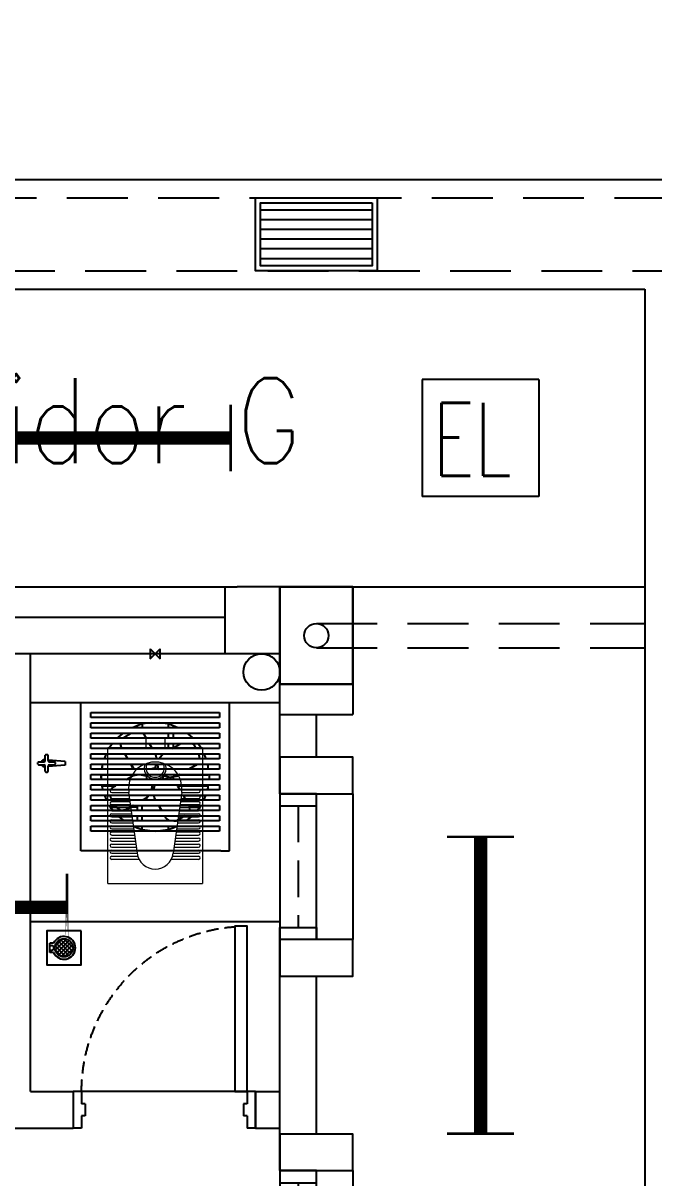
# Model space of a CAD drawing. Header units: inches. Extents: x 16928 to 514628, y -1471 to 241387.
# Drawn here: x 69508 to 72101, y 35455 to 40204 of the extents above; entities that cross this region are included whole.
import ezdxf

# ---------------------------------------------------------------- set-up
doc = ezdxf.new("R2010")
doc.units = ezdxf.units.IN
doc.header["$MEASUREMENT"] = 0
for name, pattern in [('DASHED', [0.75, 0.5, -0.25]), ('DASHED2', [0.375, 0.25, -0.125]), ('HIDDEN', [0.375, 0.25, -0.125])]:
    doc.linetypes.add(name, pattern=pattern)
doc.layers.add('COLUMN', color=8, linetype='Continuous', lineweight=30)
doc.layers.add('DETAIL', color=8, linetype='Continuous', lineweight=20)
for name, color, linetype in [('DOOR', 2, 'Continuous'), ('DOWNPIPE', 8, 'Continuous'), ('drain', 8, 'Continuous'), ('dxt_text', 4, 'Continuous'), ('Edges', 7, 'Continuous'), ('ELECT', 6, 'Continuous'), ('FITTING', 8, 'Continuous'), ('FIXT', 8, 'Continuous'), ('LW', 2, 'Continuous'), ('MSGRATING', 8, 'Continuous'), ('ORIGIN', 8, 'Continuous'), ('SAN', 8, 'Continuous'), ('SANITARY', 8, 'Continuous'), ('WALL', 1, 'Continuous'), ('WIN', 9, 'Continuous')]:
    doc.layers.add(name, color=color, linetype=linetype)
doc.styles.add('LAILA', font='romans.shx', dxfattribs={"width": 0.85})
doc.styles.add('ROMANS', font='ROMANS', dxfattribs={"width": 0.7})

# ---------------------------------------------------------------- blocks, each defined once
blk = doc.blocks.new('W22')
at = {"layer": 'LW', "color": 2}
blk.add_line((-2456199, -908620.8), (-2456199, -908020.8), dxfattribs=at)
at = {"layer": 'WALL'}
for points in [[(-2456499, -908020.8), (-2456499, -907870.8), (-2456199, -907870.8), (-2456199, -908020.8)], [(-2456499, -908770.8), (-2456499, -908620.8), (-2456199, -908620.8), (-2456199, -908770.8)]]:
    blk.add_lwpolyline(points, close=True, dxfattribs=at)
at = {"layer": 'WIN', "linetype": 'HIDDEN', "ltscale": 600}
blk.add_line((-2456424, -908570.8), (-2456424, -908070.8), dxfattribs=at)
at = {"layer": 'WIN'}
blk.add_line((-2456499, -908570.8), (-2456349, -908570.8), dxfattribs=at)
blk.add_lwpolyline([(-2456349, -908020.8), (-2456349, -908620.8), (-2456499, -908620.8), (-2456499, -908020.8)], dxfattribs=at)
blk.add_lwpolyline([(-2456349, -908070.8), (-2456349, -908020.8), (-2456499, -908020.8), (-2456499, -908070.8)], close=True, dxfattribs=at)
blk = doc.blocks.new('*X48')
at = {"color": 0}
for p, q in [((89.8532, 61.1977), (89.9009, 61.2454)), ((89.8534, 61.2155), (89.8831, 61.2453)), ((89.8584, 61.1852), (89.9135, 61.2403)), ((89.9308, 61.1956), (89.8815, 61.2449)), ((89.9319, 61.2122), (89.8981, 61.2459)), ((89.8892, 61.1665), (89.8524, 61.2033)), ((89.905, 61.1684), (89.8544, 61.219)), ((89.9165, 61.1745), (89.8605, 61.2306)), ((89.8666, 61.1757), (89.9229, 61.2321)), ((89.9252, 61.1836), (89.8695, 61.2392)), ((89.8777, 61.1691), (89.9295, 61.221)), ((89.8926, 61.1664), (89.9323, 61.2061))]:
    blk.add_line(p, q, dxfattribs=at)
blk = doc.blocks.new('TAB')
at = {"layer": 'FIXT'}
for p, q in [((-186, 12.5), (-70, 22.2)), ((-186, -12.5), (-186, 12.5)), ((-120, 5), (-120, -5)), ((-80, 10), (-115, 10)), ((-70, 55), (-70, 20)), ((-55, 60), (-65, 60)), ((-50, 55), (-50, 20)), ((-50, 23.8), (-46, 24.2)), ((-5, 10), (-40, 10)), ((0, 5), (0, -5)), ((-186, -12.5), (-70, -22.2)), ((-80, -10), (-115, -10)), ((-70, -20), (-70, -55)), ((-55, -60), (-65, -60)), ((-50, -20), (-50, -55)), ((-50, -23.8), (-46, -24.2)), ((-5, -10), (-40, -10))]:
    blk.add_line(p, q, dxfattribs=at)
for centre, radius, start, end in [((-115, 5), 5, 90, 180), ((-80, 20), 10, 270, 0), ((-65, 55), 5, 90, 180), ((-55, 55), 5, 0, 90), ((-40, 20), 10, 180, 270), ((-46, 0), 24.2, 24.44334, 90), ((-5, 5), 5, 0, 90), ((-115, -5), 5, 180, 270), ((-80, -20), 10, 0, 90), ((-65, -55), 5, 180, 270), ((-55, -55), 5, 270, 0), ((-40, -20), 10, 90, 180), ((-46, 0), 24.2, 270, 335.55666), ((-5, -5), 5, 270, 0)]:
    blk.add_arc(centre, radius, start, end, dxfattribs=at)
blk = doc.blocks.new('TAP1-P')
at = {"layer": 'FIXT', "rotation": 90}
blk.add_blockref('TAB', (0, 0), dxfattribs=at)
blk = doc.blocks.new('TAP(C)')
at = {"layer": 'WALL', "xscale": -0.599999999973992, "yscale": 0.5999999999767169, "zscale": 0.5999999999999999, "rotation": 269.9999000484524}
blk.add_blockref('TAP1-P', (0, 0), dxfattribs=at)
blk = doc.blocks.new('WC1')
at = {"layer": 'DETAIL', "color": 8}
for p, q in [((-2082463.4, -671462.8), (-2082463.4, -671852.8)), ((-2082463.4, -671462.8), (-2081903.4, -671462.8)), ((-2081903.4, -671462.8), (-2081903.4, -671852.8)), ((-2082363.4, -671479), (-2082363.4, -671591.5)), ((-2082350.9, -671479), (-2082350.9, -671586.3)), ((-2082338.4, -671479), (-2082338.4, -671583.5)), ((-2082325.9, -671479), (-2082325.9, -671581.7)), ((-2082313.4, -671479), (-2082313.4, -671580)), ((-2082300.9, -671479), (-2082300.9, -671578.3)), ((-2082288.4, -671479), (-2082288.4, -671576.5)), ((-2082275.9, -671479), (-2082275.9, -671574.8)), ((-2082263.4, -671479), (-2082263.4, -671573.1)), ((-2082250.9, -671479), (-2082250.9, -671571.3)), ((-2082238.4, -671479), (-2082238.4, -671569.6)), ((-2082225.9, -671479), (-2082225.9, -671567.9)), ((-2082213.4, -671479), (-2082213.4, -671566.1)), ((-2082200.9, -671479), (-2082200.9, -671564.4)), ((-2082188.4, -671479), (-2082188.4, -671562.7)), ((-2082175.9, -671479), (-2082175.9, -671561)), ((-2082163.4, -671479), (-2082163.4, -671559.2)), ((-2082150.9, -671479), (-2082150.9, -671557.5)), ((-2082138.4, -671479), (-2082138.4, -671555.8)), ((-2082125.9, -671479), (-2082125.9, -671554)), ((-2082113.4, -671479), (-2082113.4, -671552.3)), ((-2082100.9, -671479), (-2082100.9, -671550.6)), ((-2082088.4, -671479), (-2082088.4, -671548.8)), ((-2082075.9, -671479), (-2082075.9, -671547.8)), ((-2082088.5, -671548.8), (-2082338.7, -671583.5)), ((-2081863.4, -671618.8), (-2081903.4, -671618.8)), ((-2081863.4, -671618.8), (-2081863.4, -671696.8)), ((-2081863.4, -671696.8), (-2081903.4, -671696.8)), ((-2082363.4, -671724.1), (-2082363.4, -671836.5)), ((-2082350.9, -671729.3), (-2082350.9, -671836.5)), ((-2082088.5, -671766.8), (-2082338.7, -671732.1)), ((-2082338.4, -671732.1), (-2082338.4, -671836.5)), ((-2082325.9, -671733.9), (-2082325.9, -671836.5)), ((-2082313.4, -671735.6), (-2082313.4, -671836.5)), ((-2082300.9, -671737.3), (-2082300.9, -671836.5)), ((-2082288.4, -671739.1), (-2082288.4, -671836.5)), ((-2082275.9, -671740.8), (-2082275.9, -671836.5)), ((-2082263.4, -671742.5), (-2082263.4, -671836.5)), ((-2082250.9, -671744.3), (-2082250.9, -671836.5)), ((-2082238.4, -671746), (-2082238.4, -671836.5)), ((-2082225.9, -671747.7), (-2082225.9, -671836.5)), ((-2082213.4, -671749.5), (-2082213.4, -671836.5)), ((-2082200.9, -671751.2), (-2082200.9, -671836.5)), ((-2082188.4, -671752.9), (-2082188.4, -671836.5)), ((-2082175.9, -671754.6), (-2082175.9, -671836.5)), ((-2082163.4, -671756.4), (-2082163.4, -671836.5)), ((-2082150.9, -671758.1), (-2082150.9, -671836.5)), ((-2082138.4, -671759.8), (-2082138.4, -671836.5)), ((-2082125.9, -671761.6), (-2082125.9, -671836.5)), ((-2082113.4, -671763.3), (-2082113.4, -671836.5)), ((-2082100.9, -671765), (-2082100.9, -671836.5)), ((-2082088.4, -671766.8), (-2082088.4, -671836.5)), ((-2082075.9, -671767.8), (-2082075.9, -671836.5)), ((-2081903.4, -671852.8), (-2082463.4, -671852.8))]:
    blk.add_line(p, q, dxfattribs=at)
for centre, radius, start, end in [((-2082357.2, -671479), 6.25, 0, 180), ((-2082332.2, -671479), 6.25, 0, 180), ((-2082307.2, -671479), 6.25, 0, 180), ((-2082282.2, -671479), 6.25, 0, 180), ((-2082257.2, -671479), 6.25, 0, 180), ((-2082232.2, -671479), 6.25, 0, 180), ((-2082207.2, -671479), 6.25, 0, 180), ((-2082182.2, -671479), 6.25, 0, 180), ((-2082157.2, -671479), 6.25, 0, 180), ((-2082132.2, -671479), 6.25, 0, 180), ((-2082107.2, -671479), 6.25, 0, 180), ((-2082082.2, -671479), 6.25, 0, 180), ((-2082073.4, -671657.8), 110, 262.111, 97.889), ((-2082328.4, -671657.8), 75, 97.889, 262.111), ((-2081988.4, -671657.8), 45, 68.1271, 291.8729), ((-2081988.4, -671657.8), 37.5, 57.0356, 302.9644), ((-2082357.2, -671836.5), 6.25, 180, 0), ((-2082332.2, -671836.5), 6.25, 180, 0), ((-2082307.2, -671836.5), 6.25, 180, 0), ((-2082282.2, -671836.5), 6.25, 180, 0), ((-2082257.2, -671836.5), 6.25, 180, 0), ((-2082232.2, -671836.5), 6.25, 180, 0), ((-2082207.2, -671836.5), 6.25, 180, 0), ((-2082182.2, -671836.5), 6.25, 180, 0), ((-2082157.2, -671836.5), 6.25, 180, 0), ((-2082132.2, -671836.5), 6.25, 180, 0), ((-2082107.2, -671836.5), 6.25, 180, 0), ((-2082082.2, -671836.5), 6.25, 180, 0)]:
    blk.add_arc(centre, radius, start, end, dxfattribs=at)
at = {"layer": 'ORIGIN', "color": 8}
for p, q in [((-2081498.4, -671637.8), (-2081538.4, -671637.8)), ((-2081498.4, -671637.8), (-2081538.4, -671677.8)), ((-2081538.4, -671637.8), (-2081498.4, -671677.8)), ((-2081538.4, -671677.8), (-2081498.4, -671677.8))]:
    blk.add_line(p, q, dxfattribs=at)
blk = doc.blocks.new('Dp750')
at = {"layer": 'DOOR', "color": 1}
for p, q in [((0, 150), (0, 0)), ((0, 150), (0, 0)), ((750, 150), (750, 0)), ((750, 150), (750, 0))]:
    blk.add_line(p, q, dxfattribs=at)
at = {"layer": 'DOOR'}
for p, q in [((0, 150), (35, 150)), ((35, 150), (35, 100)), ((715, 150), (750, 150)), ((715, 150), (715, 100)), ((35, 100), (50, 100)), ((50, 100), (50, 50)), ((700, 100), (700, 50)), ((700, 100), (715, 100)), ((35, 50), (50, 50)), ((35, 50), (35, 0)), ((700, 50), (715, 50)), ((715, 50), (715, 0)), ((0, 0), (35, 0)), ((715, 0), (750, 0))]:
    blk.add_line(p, q, dxfattribs=at)
blk.add_lwpolyline([(35, 150), (35, 830), (85, 830), (85, 150)], close=True, dxfattribs=at)
at = {"layer": 'DOOR', "color": 9, "linetype": 'DASHED', "ltscale": 100}
blk.add_arc((35, 150), 680, 360, 85.7833, dxfattribs=at)
blk = doc.blocks.new('ZPO')
at = {"layer": 'ORIGIN'}
for p, q in [((-20, 20), (-20, -20)), ((-20, 20), (20, -20)), ((-20, -20), (20, 20)), ((20, -20), (20, 20))]:
    blk.add_line(p, q, dxfattribs=at)
blk = doc.blocks.new('1 X 8W EL')
at = {"layer": 'ELECT', "color": 6}
for p, q in [((-240, 240), (-240, -240)), ((240, 240), (-240, 240)), ((240, 240), (240, -240)), ((240, -240), (-240, -240))]:
    blk.add_line(p, q, dxfattribs=at)
at = {"layer": 'ELECT', "color": 6, "style": 'ROMANS', "width": 0.7}
blk.add_text('EL', height=300, dxfattribs=at).set_placement((-196.2, -155.6))
blk = doc.blocks.new('YBC 1X36')
at = {"layer": 'FITTING', "color": 3}
for points, const_width in [([(-610, 137.6), (-610, -137.6)], 10.9), ([(610, 137.6), (610, -137.6)], 10.9), ([(-610, 0), (610, 0)], 54.6)]:
    blk.add_lwpolyline(points, dxfattribs=dict(at, const_width=const_width))
blk = doc.blocks.new('YBC 1X18')
at = {"layer": 'FITTING', "color": 3, "const_width": 10.9}
for points in [[(-305, -137.6), (-305, 137.6)], [(299.7, -137.6), (299.7, 137.6)]]:
    blk.add_lwpolyline(points, close=True, dxfattribs=at)
at = {"layer": 'FITTING', "color": 3, "const_width": 54.6}
blk.add_lwpolyline([(305, 0), (-305, 0)], dxfattribs=at)
blk = doc.blocks.new('Exhaust Fan 8-Inch fr')
at = {"layer": 'Edges'}
for p, q in [((-5.906, 7.267), (5.906, 7.267)), ((-5.906, -4.544), (-5.906, 7.267)), ((-5.118, 6.081), (-5.118, 6.475)), ((-5.118, 6.475), (5.118, 6.475)), ((5.118, 6.475), (5.118, 6.081)), ((5.906, -4.544), (5.906, 7.267)), ((5.118, 6.081), (-5.118, 6.081)), ((-5.118, 5.258), (-5.118, 5.651)), ((-5.118, 5.651), (-0.309, 5.651)), ((-1.121, 5.545), (-1.427, 5.418)), ((-1.034, 5.556), (-1.121, 5.545)), ((-0.309, 5.651), (-1.034, 5.556)), ((-1.034, 5.556), (-1.034, 5.258)), ((-0.309, 5.651), (0.309, 5.651)), ((1.034, 5.556), (0.309, 5.651)), ((0.309, 5.651), (5.118, 5.651)), ((1.034, 5.556), (1.034, 5.258)), ((1.121, 5.545), (1.034, 5.556)), ((1.427, 5.418), (1.121, 5.545)), ((5.118, 5.651), (5.118, 5.258)), ((-1.813, 5.258), (-5.118, 5.258)), ((-5.118, 4.434), (-5.118, 4.828)), ((-5.118, 4.828), (-2.535, 4.828)), ((-2.535, 4.828), (-3.049, 4.434)), ((-2.535, 4.828), (-1.91, 4.828)), ((-2.452, 4.515), (-1.91, 4.828)), ((-1.91, 4.828), (-0.993, 4.828)), ((-1.427, 5.418), (-1.813, 5.258)), ((-1.427, 5.258), (-1.813, 5.258)), ((-1.427, 5.418), (-1.427, 5.258)), ((-1.034, 5.258), (-1.427, 5.258)), ((1.034, 5.258), (-1.034, 5.258)), ((-0.902, 4.758), (-0.993, 4.828)), ((-0.993, 4.828), (1.034, 4.828)), ((-0.902, 4.758), (-0.715, 4.434)), ((1.427, 5.258), (1.034, 5.258)), ((1.034, 4.828), (1.034, 4.434)), ((1.034, 4.828), (1.427, 4.828)), ((1.427, 5.418), (1.427, 5.258)), ((1.813, 5.258), (1.427, 5.418)), ((1.813, 5.258), (1.427, 5.258)), ((1.427, 4.828), (1.427, 4.434)), ((1.427, 4.828), (2.535, 4.828)), ((5.118, 5.258), (1.813, 5.258)), ((3.049, 4.434), (2.535, 4.828)), ((2.535, 4.828), (5.118, 4.828)), ((5.118, 4.828), (5.118, 4.434)), ((-3.049, 4.434), (-5.118, 4.434)), ((-5.118, 3.611), (-5.118, 4.004)), ((-5.118, 4.004), (-3.384, 4.004)), ((-3.384, 4.004), (-3.686, 3.611)), ((-3.384, 4.004), (-2.749, 4.004)), ((-2.516, 4.434), (-3.049, 4.434)), ((-2.711, 3.714), (-2.749, 4.004)), ((-2.749, 4.004), (-2.736, 4.004)), ((-2.699, 3.72), (-2.736, 4.004)), ((-2.736, 4.004), (-0.467, 4.004)), ((-2.699, 3.72), (-2.711, 3.714)), ((-2.652, 3.611), (-2.711, 3.714)), ((-2.636, 3.611), (-2.699, 3.72)), ((-2.516, 4.434), (-2.464, 4.508)), ((-2.509, 4.434), (-2.516, 4.434)), ((-2.509, 4.434), (-2.452, 4.515)), ((-0.715, 4.434), (-2.509, 4.434)), ((-2.452, 4.515), (-2.464, 4.508)), ((1.034, 4.434), (-0.715, 4.434)), ((-0.467, 4.004), (-0.24, 3.611)), ((-0.467, 4.004), (1.034, 4.004)), ((1.427, 4.434), (1.034, 4.434)), ((1.034, 4.004), (1.034, 3.611)), ((1.034, 4.004), (1.427, 4.004)), ((3.049, 4.434), (1.427, 4.434)), ((1.427, 4.004), (1.427, 3.644)), ((1.427, 3.644), (2.052, 4.004)), ((1.427, 4.004), (2.052, 4.004)), ((2.052, 4.004), (2.917, 4.004)), ((2.917, 4.004), (3.078, 3.892)), ((2.917, 4.004), (3.384, 4.004)), ((5.118, 4.434), (3.049, 4.434)), ((3.078, 3.892), (3.24, 3.611)), ((3.686, 3.611), (3.384, 4.004)), ((3.384, 4.004), (5.118, 4.004)), ((5.118, 4.004), (5.118, 3.611)), ((-3.686, 3.611), (-5.118, 3.611)), ((-5.118, 2.787), (-5.118, 3.181)), ((-5.118, 3.181), (-3.894, 3.181)), ((-4.057, 2.787), (-5.118, 2.787)), ((-3.894, 3.181), (-4.057, 2.787)), ((-2.176, 2.787), (-4.057, 2.787)), ((-3.894, 3.181), (-2.403, 3.181)), ((-2.652, 3.611), (-3.686, 3.611)), ((-2.636, 3.611), (-2.652, 3.611)), ((-0.24, 3.611), (-2.636, 3.611)), ((-2.176, 2.787), (-2.403, 3.181)), ((-2.403, 3.181), (-2.388, 3.181)), ((-2.16, 2.787), (-2.388, 3.181)), ((-2.388, 3.181), (0.009, 3.181)), ((-2.16, 2.787), (-2.176, 2.787)), ((0.098, 2.787), (-2.16, 2.787)), ((1.034, 3.611), (-0.24, 3.611)), ((0.009, 3.181), (0.04, 3.126)), ((0.009, 3.181), (0.639, 3.181)), ((0.04, 3.126), (0.098, 2.787)), ((0.313, 2.787), (0.098, 2.787)), ((0.639, 3.181), (0.313, 2.787)), ((3.537, 2.787), (0.313, 2.787)), ((0.639, 3.181), (3.488, 3.181)), ((1.37, 3.611), (1.034, 3.611)), ((1.37, 3.611), (1.427, 3.644)), ((3.24, 3.611), (1.37, 3.611)), ((3.686, 3.611), (3.24, 3.611)), ((3.488, 3.181), (3.505, 3.152)), ((3.488, 3.181), (3.894, 3.181)), ((3.537, 2.787), (3.505, 3.152)), ((3.505, 3.152), (3.512, 3.141)), ((3.543, 2.787), (3.512, 3.141)), ((3.543, 2.787), (3.537, 2.787)), ((4.057, 2.787), (3.543, 2.787)), ((5.118, 3.611), (3.686, 3.611)), ((4.057, 2.787), (3.894, 3.181)), ((3.894, 3.181), (5.118, 3.181)), ((5.118, 2.787), (4.057, 2.787)), ((5.118, 3.181), (5.118, 2.787)), ((-5.118, 1.964), (-5.118, 2.357)), ((-5.118, 2.357), (-4.2, 2.357)), ((-4.251, 1.964), (-5.118, 1.964)), ((-4.224, 2.174), (-4.251, 1.964)), ((-4.224, 1.964), (-4.251, 1.964)), ((-4.2, 2.357), (-4.224, 2.174)), ((-4.224, 1.964), (-4.224, 2.174)), ((-1.626, 1.964), (-4.224, 1.964)), ((-4.2, 2.357), (-1.928, 2.357)), ((-1.769, 2.082), (-1.928, 2.357)), ((-1.928, 2.357), (-1.912, 2.357)), ((-1.757, 2.089), (-1.912, 2.357)), ((-1.912, 2.357), (0.067, 2.357)), ((-1.757, 2.089), (-1.769, 2.082)), ((-1.769, 2.082), (-1.626, 1.964)), ((-1.757, 2.089), (-1.606, 1.964)), ((-1.606, 1.964), (-1.626, 1.964)), ((-0.349, 1.964), (-1.606, 1.964)), ((-0.349, 1.964), (-0.328, 1.979)), ((0.313, 1.964), (-0.349, 1.964)), ((-0.328, 1.979), (-0.169, 2.039)), ((-0.169, 2.039), (-0.052, 2.051)), ((-0.001, 2.105), (-0.052, 2.051)), ((-0.052, 2.051), (-0.001, 2.056)), ((0.067, 2.357), (-0.001, 2.105)), ((-0.001, 2.056), (0.167, 2.029)), ((0.067, 2.357), (0.195, 2.357)), ((0.167, 2.029), (0.249, 1.993)), ((0.195, 2.357), (0.177, 2.292)), ((0.177, 2.292), (0.249, 1.993)), ((0.195, 2.357), (3.334, 2.357)), ((0.249, 1.993), (0.313, 1.964)), ((2.667, 1.964), (0.313, 1.964)), ((3.321, 2.341), (2.667, 1.964)), ((2.695, 1.964), (2.667, 1.964)), ((3.328, 2.33), (2.695, 1.964)), ((4.201, 1.964), (2.695, 1.964)), ((3.321, 2.341), (3.334, 2.357)), ((3.321, 2.341), (3.328, 2.33)), ((3.328, 2.33), (3.35, 2.357)), ((3.334, 2.357), (3.35, 2.357)), ((3.35, 2.357), (4.2, 2.357)), ((4.201, 2.343), (4.2, 2.357)), ((4.2, 2.357), (5.118, 2.357)), ((4.201, 2.343), (4.201, 2.334)), ((4.251, 1.964), (4.201, 2.334)), ((4.201, 2.334), (4.201, 1.964)), ((4.251, 1.964), (4.201, 1.964)), ((5.118, 1.964), (4.251, 1.964)), ((5.118, 2.357), (5.118, 1.964)), ((-5.118, 1.14), (-5.118, 1.534)), ((-5.118, 1.534), (-4.308, 1.534)), ((-4.302, 1.14), (-5.118, 1.14)), ((-4.308, 1.534), (-4.331, 1.361)), ((-4.331, 1.361), (-4.302, 1.14)), ((-4.308, 1.534), (-4.291, 1.534)), ((-4.291, 1.14), (-4.302, 1.14)), ((-4.291, 1.534), (-4.291, 1.14)), ((-4.291, 1.534), (-4.224, 1.534)), ((-2.3, 1.14), (-4.291, 1.14)), ((-4.224, 1.534), (-4.224, 1.515)), ((-4.224, 1.534), (-1.427, 1.534)), ((-4.224, 1.515), (-1.431, 1.515)), ((-2.3, 1.14), (-1.742, 1.462)), ((-0.606, 1.14), (-2.3, 1.14)), ((-1.742, 1.462), (-1.431, 1.515)), ((-1.431, 1.515), (-1.427, 1.516)), ((-1.427, 1.534), (-1.427, 1.516)), ((-1.427, 1.516), (-1.32, 1.534)), ((-1.427, 1.534), (-1.32, 1.534)), ((-1.32, 1.534), (-1.142, 1.534)), ((-1.142, 1.534), (-1.099, 1.522)), ((-1.142, 1.534), (-1.097, 1.534)), ((-1.097, 1.534), (-1.099, 1.522)), ((-1.099, 1.522), (-0.72, 1.422)), ((-1.097, 1.534), (-0.651, 1.534)), ((-0.72, 1.422), (-0.662, 1.366)), ((-0.668, 1.427), (-0.651, 1.534)), ((-0.662, 1.366), (-0.668, 1.427)), ((-0.651, 1.258), (-0.662, 1.366)), ((-0.651, 1.534), (0.614, 1.534)), ((-0.606, 1.14), (-0.651, 1.258)), ((0.566, 1.14), (-0.606, 1.14)), ((0.602, 1.221), (0.566, 1.14)), ((0.621, 1.14), (0.566, 1.14)), ((0.629, 1.389), (0.602, 1.221)), ((0.614, 1.534), (0.619, 1.487)), ((0.614, 1.534), (1.923, 1.534)), ((0.668, 1.44), (0.619, 1.487)), ((0.619, 1.487), (0.62, 1.481)), ((0.675, 1.428), (0.62, 1.481)), ((0.62, 1.481), (0.629, 1.389)), ((0.839, 1.193), (0.621, 1.14)), ((1.033, 1.14), (0.621, 1.14)), ((1.159, 1.309), (0.668, 1.44)), ((0.668, 1.44), (0.675, 1.428)), ((1.019, 1.337), (0.675, 1.428)), ((0.994, 1.151), (0.839, 1.193)), ((0.994, 1.151), (1.019, 1.337)), ((1.033, 1.14), (0.994, 1.151)), ((1.166, 1.297), (1.019, 1.337)), ((1.201, 1.14), (1.033, 1.14)), ((1.69, 1.399), (1.159, 1.309)), ((1.159, 1.309), (1.166, 1.297)), ((1.223, 1.307), (1.166, 1.297)), ((1.223, 1.307), (1.201, 1.14)), ((1.427, 1.14), (1.201, 1.14)), ((1.427, 1.342), (1.223, 1.307)), ((1.697, 1.388), (1.427, 1.342)), ((1.427, 1.342), (1.427, 1.14)), ((4.291, 1.14), (1.427, 1.14)), ((1.923, 1.534), (1.69, 1.399)), ((1.69, 1.399), (1.697, 1.388)), ((1.917, 1.515), (1.697, 1.388)), ((1.95, 1.534), (1.917, 1.515)), ((1.917, 1.515), (4.201, 1.515)), ((1.923, 1.534), (1.95, 1.534)), ((1.95, 1.534), (4.201, 1.534)), ((4.201, 1.515), (4.201, 1.534)), ((4.201, 1.534), (4.291, 1.534)), ((4.291, 1.534), (4.291, 1.14)), ((4.291, 1.534), (4.308, 1.534)), ((4.302, 1.14), (4.291, 1.14)), ((4.302, 1.14), (4.331, 1.361)), ((5.118, 1.14), (4.302, 1.14)), ((4.331, 1.361), (4.308, 1.534)), ((4.308, 1.534), (5.118, 1.534)), ((5.118, 1.534), (5.118, 1.14)), ((-5.118, 0.317), (-5.118, 0.71)), ((-5.118, 0.71), (-4.245, 0.71)), ((-4.193, 0.317), (-5.118, 0.317)), ((-4.245, 0.71), (-4.224, 0.549)), ((-4.245, 0.71), (-3.044, 0.71)), ((-4.224, 0.646), (-3.156, 0.646)), ((-4.224, 0.549), (-4.224, 0.646)), ((-4.224, 0.549), (-4.193, 0.317)), ((-3.529, 0.317), (-4.193, 0.317)), ((-3.373, 0.52), (-3.529, 0.317)), ((-0.297, 0.317), (-3.529, 0.317)), ((-3.373, 0.52), (-3.156, 0.646)), ((-3.156, 0.646), (-3.044, 0.71)), ((-3.044, 0.71), (-0.263, 0.71)), ((-0.297, 0.317), (-0.229, 0.57)), ((-0.287, 0.317), (-0.297, 0.317)), ((-0.287, 0.317), (-0.273, 0.37)), ((-0.125, 0.317), (-0.287, 0.317)), ((-0.273, 0.37), (-0.222, 0.558)), ((-0.273, 0.37), (-0.117, 0.349)), ((-0.229, 0.57), (-0.263, 0.71)), ((-0.263, 0.71), (-0.259, 0.71)), ((-0.222, 0.558), (-0.259, 0.71)), ((-0.259, 0.71), (-0.009, 0.71)), ((-0.229, 0.57), (-0.222, 0.558)), ((-0.125, 0.317), (-0.117, 0.349)), ((-0.115, 0.317), (-0.125, 0.317)), ((-0.117, 0.349), (-0.025, 0.694)), ((-0.115, 0.317), (-0.013, 0.701)), ((1.975, 0.317), (-0.115, 0.317)), ((-0.025, 0.694), (-0.009, 0.71)), ((-0.013, 0.701), (-0.025, 0.694)), ((-0.013, 0.701), (-0.004, 0.71)), ((-0.009, 0.71), (-0.004, 0.71)), ((-0.004, 0.71), (1.747, 0.71)), ((1.747, 0.71), (1.785, 0.646)), ((1.747, 0.71), (4.245, 0.71)), ((1.785, 0.646), (4.201, 0.646)), ((1.785, 0.646), (1.975, 0.317)), ((4.193, 0.317), (1.975, 0.317)), ((4.193, 0.317), (4.201, 0.38)), ((5.118, 0.317), (4.193, 0.317)), ((4.201, 0.38), (4.245, 0.71)), ((4.201, 0.646), (4.201, 0.38)), ((4.245, 0.71), (5.118, 0.71)), ((5.118, 0.71), (5.118, 0.317)), ((-5.118, -0.507), (-5.118, -0.113)), ((-5.118, -0.113), (-4.037, -0.113)), ((-3.874, -0.507), (-5.118, -0.507)), ((-4.037, -0.113), (-4.025, -0.142)), ((-4.037, -0.113), (-3.572, -0.113)), ((-4.025, -0.142), (-3.57, -0.142)), ((-4.025, -0.142), (-3.874, -0.507)), ((-3.432, -0.507), (-3.874, -0.507)), ((-3.572, -0.113), (-3.57, -0.142)), ((-3.572, -0.113), (-0.521, -0.113)), ((-3.57, -0.142), (-3.557, -0.291)), ((-3.557, -0.291), (-3.432, -0.507)), ((-1.002, -0.507), (-3.432, -0.507)), ((-0.704, -0.335), (-1.002, -0.507)), ((-0.975, -0.507), (-1.002, -0.507)), ((-0.698, -0.347), (-0.975, -0.507)), ((0.038, -0.507), (-0.975, -0.507)), ((-0.704, -0.335), (-0.521, -0.113)), ((-0.704, -0.335), (-0.698, -0.347)), ((-0.698, -0.347), (-0.504, -0.113)), ((-0.521, -0.113), (-0.504, -0.113)), ((-0.504, -0.113), (-0.102, -0.113)), ((-0.065, -0.327), (-0.102, -0.113)), ((-0.102, -0.113), (-0.089, -0.113)), ((-0.053, -0.32), (-0.089, -0.113)), ((-0.089, -0.113), (2.223, -0.113)), ((-0.053, -0.32), (-0.065, -0.327)), ((0.038, -0.507), (-0.065, -0.327)), ((0.054, -0.507), (-0.053, -0.32)), ((0.054, -0.507), (0.038, -0.507)), ((2.45, -0.507), (0.054, -0.507)), ((2.223, -0.113), (2.239, -0.142)), ((2.223, -0.113), (4.037, -0.113)), ((2.239, -0.142), (4.025, -0.142)), ((2.239, -0.142), (2.45, -0.507)), ((3.874, -0.507), (2.45, -0.507)), ((3.874, -0.507), (4.025, -0.142)), ((5.118, -0.507), (3.874, -0.507)), ((4.025, -0.142), (4.037, -0.113)), ((4.037, -0.113), (5.118, -0.113)), ((5.118, -0.113), (5.118, -0.507)), ((-5.118, -1.33), (-5.118, -0.937)), ((-5.118, -0.937), (-3.649, -0.937)), ((-3.347, -1.33), (-5.118, -1.33)), ((-5.118, -2.154), (-5.118, -1.76)), ((-5.118, -1.76), (-2.985, -1.76)), ((-3.649, -0.937), (-3.566, -1.044)), ((-3.649, -0.937), (-3.184, -0.937)), ((-3.566, -1.044), (-3.12, -1.044)), ((-3.566, -1.044), (-3.347, -1.33)), ((-2.711, -1.33), (-3.347, -1.33)), ((-3.13, -1.03), (-3.184, -0.937)), ((-3.184, -0.937), (-1.746, -0.937)), ((-2.708, -1.326), (-3.13, -1.03)), ((-3.13, -1.03), (-3.123, -1.042)), ((-3.12, -1.044), (-3.123, -1.042)), ((-2.711, -1.33), (-3.12, -1.044)), ((-2.985, -1.76), (-2.472, -2.154)), ((-2.985, -1.76), (-1.427, -1.76)), ((-2.705, -1.33), (-2.711, -1.33)), ((-2.336, -1.277), (-2.708, -1.326)), ((-2.708, -1.326), (-2.705, -1.33)), ((-2.645, -1.33), (-2.705, -1.33)), ((-2.329, -1.289), (-2.645, -1.33)), ((-1.427, -1.33), (-2.645, -1.33)), ((-1.746, -0.937), (-2.336, -1.277)), ((-2.336, -1.277), (-2.329, -1.289)), ((-1.905, -1.044), (-2.329, -1.289)), ((-1.719, -0.937), (-1.905, -1.044)), ((-1.905, -1.044), (-1.427, -1.044)), ((-1.746, -0.937), (-1.719, -0.937)), ((-1.719, -0.937), (-1.427, -0.937)), ((-1.427, -0.937), (-1.427, -1.044)), ((-1.427, -0.937), (-1.034, -0.937)), ((-1.427, -1.044), (-1.427, -1.33)), ((-1.034, -1.33), (-1.427, -1.33)), ((-1.427, -1.76), (-1.427, -2.154)), ((-1.427, -1.76), (-1.034, -1.76)), ((-1.034, -1.33), (-1.034, -0.937)), ((-1.034, -0.937), (0.286, -0.937)), ((0.514, -1.33), (-1.034, -1.33)), ((-1.034, -2.154), (-1.034, -1.76)), ((-1.034, -1.76), (0.762, -1.76)), ((0.514, -1.33), (0.286, -0.937)), ((0.286, -0.937), (0.302, -0.937)), ((0.53, -1.33), (0.302, -0.937)), ((0.302, -0.937), (2.688, -0.937)), ((0.53, -1.33), (0.514, -1.33)), ((2.704, -1.33), (0.53, -1.33)), ((0.877, -1.959), (0.762, -1.76)), ((0.762, -1.76), (0.778, -1.76)), ((0.888, -1.952), (0.778, -1.76)), ((0.778, -1.76), (2.35, -1.76)), ((2.35, -1.76), (1.699, -2.135)), ((2.35, -1.76), (2.985, -1.76)), ((2.472, -2.154), (2.985, -1.76)), ((2.688, -0.937), (2.703, -1.044)), ((2.688, -0.937), (3.649, -0.937)), ((2.703, -1.044), (3.566, -1.044)), ((2.703, -1.044), (2.734, -1.286)), ((2.734, -1.286), (2.704, -1.33)), ((3.347, -1.33), (2.704, -1.33)), ((2.985, -1.76), (5.118, -1.76)), ((3.347, -1.33), (3.566, -1.044)), ((5.118, -1.33), (3.347, -1.33)), ((3.566, -1.044), (3.649, -0.937)), ((3.649, -0.937), (5.118, -0.937)), ((5.118, -0.937), (5.118, -1.33)), ((5.118, -1.76), (5.118, -2.154)), ((-2.472, -2.154), (-5.118, -2.154)), ((-5.118, -2.977), (-5.118, -2.583)), ((-5.118, -2.583), (-1.696, -2.583)), ((-1.427, -2.154), (-2.472, -2.154)), ((-1.696, -2.583), (-1.427, -2.695)), ((-1.696, -2.583), (-1.427, -2.583)), ((-1.034, -2.154), (-1.427, -2.154)), ((-1.427, -2.583), (-1.427, -2.695)), ((-1.427, -2.583), (-1.034, -2.583)), ((-1.427, -2.695), (-1.121, -2.822)), ((1.034, -2.154), (-1.034, -2.154)), ((-1.034, -2.833), (-1.034, -2.583)), ((-1.034, -2.583), (1.034, -2.583)), ((0.888, -1.952), (0.877, -1.959)), ((0.877, -1.959), (1.034, -2.079)), ((0.888, -1.952), (1.152, -2.154)), ((1.034, -2.079), (1.034, -2.154)), ((1.034, -2.079), (1.131, -2.154)), ((1.131, -2.154), (1.034, -2.154)), ((1.034, -2.583), (1.034, -2.833)), ((1.034, -2.583), (1.427, -2.583)), ((1.121, -2.822), (1.427, -2.695)), ((1.152, -2.154), (1.131, -2.154)), ((1.489, -2.154), (1.152, -2.154)), ((1.427, -2.583), (1.427, -2.695)), ((1.427, -2.695), (1.696, -2.583)), ((1.427, -2.583), (1.696, -2.583)), ((1.489, -2.154), (1.699, -2.135)), ((1.556, -2.154), (1.489, -2.154)), ((1.556, -2.154), (1.688, -2.142)), ((2.472, -2.154), (1.556, -2.154)), ((1.699, -2.135), (1.688, -2.142)), ((1.696, -2.583), (5.118, -2.583)), ((5.118, -2.154), (2.472, -2.154)), ((5.118, -2.583), (5.118, -2.977)), ((5.118, -2.977), (-5.118, -2.977)), ((-1.121, -2.822), (-1.034, -2.833)), ((-1.034, -2.833), (0, -2.969)), ((0, -2.969), (1.034, -2.833)), ((1.034, -2.833), (1.121, -2.822)), ((5.21, -4.544), (-5.906, -4.544)), ((5.21, -4.544), (5.724, -4.544)), ((5.724, -4.544), (5.906, -4.544))]:
    blk.add_line(p, q, dxfattribs=at)
blk = doc.blocks.new('Exhaust Fan 15TGQZ')
at = {"xscale": 51.69785126039847, "yscale": 51.69785126039847, "zscale": 51.69785126039847}
blk.add_blockref('Exhaust Fan 8-Inch fr', (-310.2, -400.5), dxfattribs=at)

msp = doc.modelspace()

# ---------------------------------------------------------------- linework, layer by layer
at = {"layer": 'COLUMN'}
msp.add_lwpolyline([(70863.6, 37885.5), (70563.6, 37885.5), (70563.6, 37485.5), (70863.6, 37485.5)], close=True, dxfattribs=at)
at = {"layer": 'DOWNPIPE', "linetype": 'HIDDEN', "ltscale": 1000}
for p, q in [((70713.6, 37735.5), (72063.6, 37735.5)), ((70713.6, 37635.5), (72063.6, 37635.5))]:
    msp.add_line(p, q, dxfattribs=at)
at = {"layer": 'DOWNPIPE'}
msp.add_circle((70713.6, 37685.5), 50, dxfattribs=at)
at = {"layer": 'drain', "linetype": 'DASHED2', "ltscale": 1000}
for points in [[(55863.6, 60410.5), (66938.6, 60410.5), (66938.6, 57910.5), (70938.6, 57910.5), (70938.6, 42460.5), (68938.6, 42460.5), (68938.6, 39485.5), (72438.6, 39485.5), (72438.6, 30960.5), (70938.6, 30960.5), (70938.6, 23960.5), (45988.6, 23960.5), (45988.6, 34410.5)], [(55863.6, 60110.5), (66638.6, 60110.5), (66638.6, 57610.5), (70638.6, 57610.5), (70638.6, 42760.5), (68638.6, 42760.5), (68638.6, 39185.5), (72138.6, 39185.5), (72138.6, 31260.5), (70638.6, 31260.5), (70638.6, 24260.5), (46288.6, 24260.5), (46288.6, 34110.5)]]:
    msp.add_lwpolyline(points, dxfattribs=at)
at = {"layer": 'dxt_text'}
msp.add_line((70863.6, 37885.5), (72063.6, 37885.5), dxfattribs=at)
at = {"layer": 'LW'}
for p, q in [((69013.6, 39560.5), (72513.6, 39560.5)), ((68563.6, 39110.5), (72063.6, 39110.5)), ((72063.6, 39110.5), (72063.6, 31335.5)), ((69538.6, 37410.5), (70563.6, 37410.5)), ((69538.6, 36510.5), (70563.6, 36510.5)), ((70463.6, 35810.5), (69713.6, 35810.5))]:
    msp.add_line(p, q, dxfattribs=at)
msp.add_circle((70488.6, 37535.5), 75, dxfattribs=at)
at = {"layer": 'MSGRATING'}
for p, q in [((70943.6, 39435.5), (70483.6, 39435.5)), ((70943.6, 39395.5), (70483.6, 39395.5)), ((70943.6, 39355.5), (70483.6, 39355.5)), ((70943.6, 39315.5), (70483.6, 39315.5)), ((70943.6, 39275.5), (70483.6, 39275.5)), ((70943.6, 39235.5), (70483.6, 39235.5))]:
    msp.add_line(p, q, dxfattribs=at)
for points in [[(70963.6, 39485.5), (70963.6, 39185.5), (70463.6, 39185.5), (70463.6, 39485.5)], [(70943.6, 39465.5), (70943.6, 39205.5), (70483.6, 39205.5), (70483.6, 39465.5)]]:
    msp.add_lwpolyline(points, close=True, dxfattribs=at)
at = {"layer": 'SAN'}
for p, q in [((69618.2, 36382.8), (69618.2, 36420.3)), ((69633.4, 36420.3), (69618.2, 36420.3)), ((69618.2, 36410.9), (69625.2, 36410.9)), ((69618.2, 36392.2), (69625.2, 36392.2)), ((69633.4, 36382.8), (69618.2, 36382.8))]:
    msp.add_line(p, q, dxfattribs=at)
msp.add_lwpolyline([(69746.6, 36471.9), (69606, 36471.9), (69606, 36331.2), (69746.6, 36331.2)], close=True, dxfattribs=at)
msp.add_circle((69676.3, 36401.5), 37.5, dxfattribs=at)
for centre, radius, start, end in [((69676.3, 36401.5), 46.9, 203.5783, 156.4219), ((69625.2, 36401.5), 9.38, 270.0001, 90.0001)]:
    msp.add_arc(centre, radius, start, end, dxfattribs=at)
at = {"layer": 'WALL'}
for p, q in [((70338.6, 37610.5), (70338.6, 37885.5)), ((70863.6, 37885.5), (70388.6, 37885.5)), ((70338.6, 37760.5), (67813.6, 37760.5)), ((70563.6, 37610.5), (63138.6, 37610.5)), ((69538.6, 35810.5), (69538.6, 37610.5)), ((70563.6, 37035.5), (70563.6, 37485.5)), ((70863.6, 37485.5), (70863.6, 37360.5)), ((70563.6, 37360.5), (70863.6, 37360.5)), ((70713.6, 37185.5), (70713.6, 37360.5)), ((70563.6, 35485.5), (70563.6, 36435.5)), ((70713.6, 35635.5), (70713.6, 36285.5)), ((69538.6, 35810.5), (69713.6, 35810.5)), ((70463.6, 35660.5), (70463.6, 35810.5)), ((70463.6, 35810.5), (70563.6, 35810.5)), ((69288.6, 35660.5), (69713.6, 35660.5)), ((70463.6, 35660.5), (70563.6, 35660.5))]:
    msp.add_line(p, q, dxfattribs=at)
at = {"layer": 'WIN'}
msp.add_line((67813.6, 37885.5), (70388.6, 37885.5), dxfattribs=at)

# ---------------------------------------------------------------- block references
msp.add_blockref('Exhaust Fan 15TGQZ', (70361.2, 37435.3))
at = {"layer": 'DOOR', "xscale": -1}
msp.add_blockref('Dp750', (70463.6, 35660.5), dxfattribs=at)
at = {"layer": 'dxt_text'}
for name, p in [('1 X 8W EL', (71388.6, 38498)), ('YBC 1X36', (69751.1, 38498)), ('YBC 1X18', (69388.6, 36568.5))]:
    msp.add_blockref(name, p, dxfattribs=at)
at = {"layer": 'dxt_text', "rotation": 270}
msp.add_blockref('YBC 1X36', (71388.6, 36248), dxfattribs=at)
at = {"layer": 'SAN', "rotation": 90}
msp.add_blockref('WC1', (-601606.7, 2119128.9), dxfattribs=at)
at = {"layer": 'SAN'}
msp.add_blockref('ZPO', (70051.1, 37610.5), dxfattribs=at)
at = {"layer": 'SAN', "extrusion": (0, 0, -1), "xscale": -937.4999999997331, "yscale": 937.5, "zscale": -937.4999999997331, "rotation": 269.9998798480933}
msp.add_blockref('*X48', (-127057.2, -47872.4), dxfattribs=at)
at = {"layer": 'SANITARY', "xscale": -1}
msp.add_blockref('TAP(C)', (69568.9, 37160.5), dxfattribs=at)
at = {"layer": 'WIN', "xscale": -1, "rotation": 180}
for p in [(2527062.6, -871585.3), (2527062.6, -873135.3)]:
    msp.add_blockref('W22', p, dxfattribs=at)

# ---------------------------------------------------------------- texts
at = {"layer": 'LW', "insert": (68587.2, 38744.7), "char_height": 350, "attachment_point": 1, "style": 'LAILA'}
msp.add_mtext_dynamic_manual_height_columns('Corridor G', width=3116.43, gutter_width=1750, heights=[0], dxfattribs=at)

doc.saveas('drawing.dxf')
